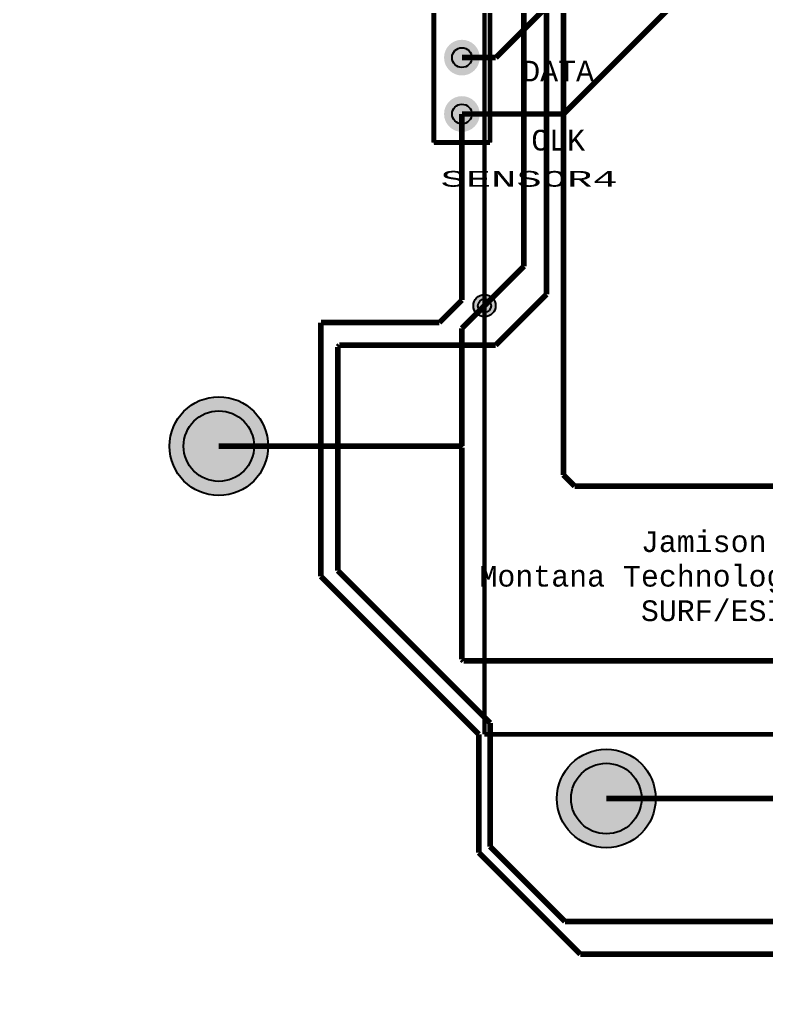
# Model space of a CAD drawing. Extents: x -3564 to 3564, y -2067 to 2176.
# Drawn here: x -3564 to -2240, y -2067 to -332 of the extents above; entities that cross this region are included whole.
import ezdxf
from ezdxf.enums import TextEntityAlignment as Align

# ---------------------------------------------------------------- set-up
doc = ezdxf.new("R2010")
doc.units = 0
for name, color, linetype in [('3D_INFO_BOTTOM', 3, 'CONTINUOUS'), ('3D_INFO_TOP', 1, 'CONTINUOUS'), ('BOARD_OUTLINE', 2, 'CONTINUOUS'), ('COPPER_BOTTOM', 1, 'CONTINUOUS'), ('COPPER_TOP', 3, 'CONTINUOUS'), ('DRILL', 255, 'CONTINUOUS'), ('SILKSCREEN_BOTTOM', 6, 'CONTINUOUS'), ('SILKSCREEN_TOP', 4, 'CONTINUOUS'), ('SOLDER_MASK_BOTTOM', 212, 'CONTINUOUS'), ('SOLDER_MASK_TOP', 200, 'CONTINUOUS')]:
    doc.layers.add(name, color=color, linetype=linetype)
doc.styles.add('MONOTxtStyle', font='monotxt')

msp = doc.modelspace()

# ---------------------------------------------------------------- hatches: boundary and pattern name
at = {"layer": 'COPPER_BOTTOM'}
h = msp.add_hatch(color=256, dxfattribs=at)
edge = h.paths.add_edge_path()
edge.add_arc((-2780, -400), 31.67, 0, 360)
edge = h.paths.add_edge_path()
edge.add_arc((-2780, -400), 17.5, 0, 360)
h = msp.add_hatch(color=256, dxfattribs=at)
edge = h.paths.add_edge_path()
edge.add_arc((-2780, -500), 31.67, 0, 360)
edge = h.paths.add_edge_path()
edge.add_arc((-2780, -500), 17.5, 0, 360)
h = msp.add_hatch(color=256, dxfattribs=at)
edge = h.paths.add_edge_path()
edge.add_arc((-2740, -840), 19.685039, 0, 360)
edge = h.paths.add_edge_path()
edge.add_arc((-2740, -840), 11.811024, 0, 360)
h = msp.add_hatch(color=256, dxfattribs=at)
edge = h.paths.add_edge_path()
edge.add_arc((-3211, -1089), 87.5, 0, 360)
edge = h.paths.add_edge_path()
edge.add_arc((-3211, -1089), 62.5, 0, 360)
h = msp.add_hatch(color=256, dxfattribs=at)
edge = h.paths.add_edge_path()
edge.add_arc((-2524, -1714), 87.5, 0, 360)
edge = h.paths.add_edge_path()
edge.add_arc((-2524, -1714), 62.5, 0, 360)
at = {"layer": 'COPPER_TOP'}
h = msp.add_hatch(color=256, dxfattribs=at)
edge = h.paths.add_edge_path()
edge.add_arc((-2780, -400), 31.67, 0, 360)
edge = h.paths.add_edge_path()
edge.add_arc((-2780, -400), 17.5, 0, 360)
h = msp.add_hatch(color=256, dxfattribs=at)
edge = h.paths.add_edge_path()
edge.add_arc((-2780, -500), 31.67, 0, 360)
edge = h.paths.add_edge_path()
edge.add_arc((-2780, -500), 17.5, 0, 360)
h = msp.add_hatch(color=256, dxfattribs=at)
edge = h.paths.add_edge_path()
edge.add_arc((-2740, -840), 19.685039, 0, 360)
edge = h.paths.add_edge_path()
edge.add_arc((-2740, -840), 11.811024, 0, 360)
h = msp.add_hatch(color=256, dxfattribs=at)
edge = h.paths.add_edge_path()
edge.add_arc((-3211, -1089), 87.5, 0, 360)
edge = h.paths.add_edge_path()
edge.add_arc((-3211, -1089), 62.5, 0, 360)
h = msp.add_hatch(color=256, dxfattribs=at)
edge = h.paths.add_edge_path()
edge.add_arc((-2524, -1714), 87.5, 0, 360)
edge = h.paths.add_edge_path()
edge.add_arc((-2524, -1714), 62.5, 0, 360)
at = {"layer": 'DRILL'}
h = msp.add_hatch(color=255, dxfattribs=at)
edge = h.paths.add_edge_path()
edge.add_arc((-2780, -400), 17.5, 0, 360)
h = msp.add_hatch(color=255, dxfattribs=at)
edge = h.paths.add_edge_path()
edge.add_arc((-2780, -500), 17.5, 0, 360)
h = msp.add_hatch(color=255, dxfattribs=at)
edge = h.paths.add_edge_path()
edge.add_arc((-2740, -840), 11.811024, 0, 360)
h = msp.add_hatch(color=255, dxfattribs=at)
edge = h.paths.add_edge_path()
edge.add_arc((-3211, -1089), 62.5, 0, 360)
h = msp.add_hatch(color=255, dxfattribs=at)
edge = h.paths.add_edge_path()
edge.add_arc((-2524, -1714), 62.5, 0, 360)
at = {"layer": 'SOLDER_MASK_BOTTOM'}
h = msp.add_hatch(color=256, dxfattribs=at)
edge = h.paths.add_edge_path()
edge.add_arc((-2780, -400), 31.67, 0, 360)
edge = h.paths.add_edge_path()
edge.add_arc((-2780, -400), 17.5, 0, 360)
h = msp.add_hatch(color=256, dxfattribs=at)
edge = h.paths.add_edge_path()
edge.add_arc((-2780, -500), 31.67, 0, 360)
edge = h.paths.add_edge_path()
edge.add_arc((-2780, -500), 17.5, 0, 360)
h = msp.add_hatch(color=256, dxfattribs=at)
edge = h.paths.add_edge_path()
edge.add_arc((-2740, -840), 19.685039, 0, 360)
h = msp.add_hatch(color=256, dxfattribs=at)
edge = h.paths.add_edge_path()
edge.add_arc((-3211, -1089), 87.5, 0, 360)
h = msp.add_hatch(color=256, dxfattribs=at)
edge = h.paths.add_edge_path()
edge.add_arc((-2524, -1714), 87.5, 0, 360)
at = {"layer": 'SOLDER_MASK_TOP'}
h = msp.add_hatch(color=256, dxfattribs=at)
edge = h.paths.add_edge_path()
edge.add_arc((-2780, -400), 31.67, 0, 360)
edge = h.paths.add_edge_path()
edge.add_arc((-2780, -400), 17.5, 0, 360)
h = msp.add_hatch(color=256, dxfattribs=at)
edge = h.paths.add_edge_path()
edge.add_arc((-2780, -500), 31.67, 0, 360)
edge = h.paths.add_edge_path()
edge.add_arc((-2780, -500), 17.5, 0, 360)
h = msp.add_hatch(color=256, dxfattribs=at)
edge = h.paths.add_edge_path()
edge.add_arc((-2740, -840), 19.685039, 0, 360)
h = msp.add_hatch(color=256, dxfattribs=at)
edge = h.paths.add_edge_path()
edge.add_arc((-3211, -1089), 87.5, 0, 360)
h = msp.add_hatch(color=256, dxfattribs=at)
edge = h.paths.add_edge_path()
edge.add_arc((-2524, -1714), 87.5, 0, 360)

# ---------------------------------------------------------------- linework, layer by layer
at = {"layer": '3D_INFO_BOTTOM', "color": 3, "const_width": 8}
for points in [[(-2740, -1600), (-2740, 1540)], [(-1280, -1600), (-2740, -1600)]]:
    msp.add_lwpolyline(points, dxfattribs=at)
at = {"layer": '3D_INFO_TOP', "color": 1, "const_width": 8}
for points in [[(-2829.49, -150.54), (-2829.49, -550.73)], [(-2730.41, -550.73), (-2730.41, -150.54)], [(-2829.49, -550.73), (-2730.41, -550.73)]]:
    msp.add_lwpolyline(points, dxfattribs=at)
at = {"layer": 'BOARD_OUTLINE', "color": 2, "const_width": 0.000039}
for points in [[(-2845.873622, 0), (-2845.873622, -800)], [(-3564, -800), (-3564.266063, -1273.668701)], [(-2845.873622, -800), (-3564, -800)], [(-3564.266063, -1273.668701), (-3563.790394, -1284.56315)], [(-3563.790394, -1284.56315), (-3562.367008, -1295.374685)], [(-3562.367008, -1295.374685), (-3560.006772, -1306.021063)], [(-3560.006772, -1306.021063), (-3556.727638, -1316.421181)], [(-3556.727638, -1316.421181), (-3552.554528, -1326.495945)], [(-3552.554528, -1326.495945), (-3547.519213, -1336.168701)], [(-3547.519213, -1336.168701), (-3541.660039, -1345.365748)], [(-3541.660039, -1345.365748), (-3535.021614, -1354.017126)], [(-3535.021614, -1354.017126), (-3527.654409, -1362.057047)], [(-3527.654409, -1362.057047), (-3519.614488, -1369.424252)], [(-3519.614488, -1369.424252), (-3510.96311, -1376.062677)], [(-3510.96311, -1376.062677), (-3501.766063, -1381.92185)], [(-3501.766063, -1381.92185), (-3492.093307, -1386.957165)], [(-3492.093307, -1386.957165), (-3482.018543, -1391.130276)], [(-3482.018543, -1391.130276), (-3471.618425, -1394.409409)], [(-3471.618425, -1394.409409), (-3460.972047, -1396.769646)], [(-3460.972047, -1396.769646), (-3450.160512, -1398.193031)], [(-3450.160512, -1398.193031), (-3439.266063, -1398.668701)], [(-3439.266063, -1398.668701), (-3439.266063, -1398.668701)], [(-3439.266024, -1398.66874), (-3226.607677, -1398.66874)], [(-3226.607559, -1398.668701), (-3226.607598, -1398.668701)], [(-3193.424449, -1400.11748), (-3226.607559, -1398.668701)], [(-3160.493819, -1404.452874), (-3193.424449, -1400.11748)], [(-3128.066378, -1411.64189), (-3160.493819, -1404.452874)], [(-3096.388898, -1421.629764), (-3128.066378, -1411.64189)], [(-3065.70248, -1434.340472), (-3096.388898, -1421.629764)], [(-3036.240591, -1449.677362), (-3065.70248, -1434.340472)], [(-3008.227559, -1467.523622), (-3036.240591, -1449.677362)], [(-2981.876535, -1487.743504), (-3008.227559, -1467.523622)], [(-2957.388031, -1510.183071), (-2981.876535, -1487.743504)], [(-2934.948465, -1534.671575), (-2957.388031, -1510.183071)], [(-2914.728583, -1561.022598), (-2934.948465, -1534.671575)], [(-2896.882323, -1589.035669), (-2914.728583, -1561.022598)], [(-2881.545433, -1618.49752), (-2896.882323, -1589.035669)], [(-2868.834724, -1649.183937), (-2881.545433, -1618.49752)], [(-2858.84685, -1680.861417), (-2868.834724, -1649.183937)], [(-2851.657835, -1713.288858), (-2858.84685, -1680.861417)], [(-2847.322441, -1746.219488), (-2851.657835, -1713.288858)], [(-2845.873661, -1779.402638), (-2847.322441, -1746.219488)], [(-2845.873622, -1779.402677), (-2845.873622, -1941.766063)], [(-2845.873701, -1941.766063), (-2845.398031, -1952.660512)], [(-2845.398031, -1952.660512), (-2843.974646, -1963.472047)], [(-2843.974646, -1963.472047), (-2841.614409, -1974.118425)], [(-2841.614409, -1974.118425), (-2838.335276, -1984.518543)], [(-2838.335276, -1984.518543), (-2834.162165, -1994.593307)], [(-2834.162165, -1994.593307), (-2829.12685, -2004.266063)], [(-2829.12685, -2004.266063), (-2823.267677, -2013.46311)], [(-2823.267677, -2013.46311), (-2816.629252, -2022.114488)], [(-2816.629252, -2022.114488), (-2809.262047, -2030.154409)], [(-2809.262047, -2030.154409), (-2801.222126, -2037.521614)], [(-2801.222126, -2037.521614), (-2792.570748, -2044.160039)], [(-2792.570748, -2044.160039), (-2783.373701, -2050.019213)], [(-2783.373701, -2050.019213), (-2773.700945, -2055.054528)], [(-2773.700945, -2055.054528), (-2763.626181, -2059.227638)], [(-2763.626181, -2059.227638), (-2753.226063, -2062.506772)], [(-2753.226063, -2062.506772), (-2742.579685, -2064.867008)], [(-2742.579685, -2064.867008), (-2731.76815, -2066.290394)], [(-2731.76815, -2066.290394), (-2720.873701, -2066.766063)], [(-2720.873701, -2066.766063), (-2720.873701, -2066.766063)], [(-2720.873701, -2066.766063), (-1250, -2066.766063)]]:
    msp.add_lwpolyline(points, dxfattribs=at)
at = {"layer": 'COPPER_BOTTOM', "color": 1, "const_width": 10}
for points in [[(-2599.999961, 1200), (-2599.999961, -1139.999961)], [(-2630, -820), (-2630, 860)], [(-2670, -770), (-2670, -150)], [(-2780, -830), (-2780, -500)], [(-2670, -770), (-2740, -840)], [(-2630, -820), (-2720, -910)], [(-2780, -830), (-2820, -870)], [(-3030, -870), (-2820, -870)], [(-3030, -870), (-3030, -1320)], [(-3000, -912.928898), (-2997.071102, -910)], [(-3000, -912.928898), (-3000, -1310)], [(-2720, -910), (-2997.071102, -910)], [(-2599.999961, -1139.999961), (-2579.999961, -1159.999961)], [(-2579.999961, -1159.999961), (-1779.999961, -1159.999961)], [(-2750, -1600), (-3030, -1320)], [(-3000, -1310), (-2730, -1580)], [(-2730, -1580), (-2730, -1799.14252)], [(-2750, -1810.000394), (-2750, -1600)], [(-2524, -1714), (-1854, -1714)], [(-2730, -1799.14252), (-2597.07126, -1932.07126)], [(-2750, -1810.000394), (-2570.000394, -1990)], [(-2597.07126, -1932.07126), (-1472.069291, -1932.07126)], [(-2570.000394, -1990), (-1730, -1990)]]:
    msp.add_lwpolyline(points, dxfattribs=at)
at = {"layer": 'COPPER_TOP', "color": 3, "const_width": 10}
for points in [[(-2380, -60), (-2720, -400)], [(-2260, -160), (-2600, -500)], [(-2720, -400), (-2780, -400)], [(-2600, -500), (-2780, -500)], [(-2780, -880), (-2740, -840)], [(-2780, -880), (-2780, -1089)], [(-3211, -1089), (-2782.928858, -1089)], [(-2779.999961, -1091.928898), (-2782.928858, -1089)], [(-2779.999961, -1091.928898), (-2780, -1467.07126)], [(-2777.07126, -1470), (-2780, -1467.07126)], [(-2777.07126, -1470), (-2010, -1470)]]:
    msp.add_lwpolyline(points, dxfattribs=at)
at = {"layer": 'DRILL', "color": 255}
for centre, radius in [((-2780, -400), 17.5), ((-2780, -500), 17.5), ((-2740, -840), 11.811024), ((-3211, -1089), 62.5), ((-2524, -1714), 62.5)]:
    msp.add_circle(centre, radius, dxfattribs=at)
at = {"layer": 'SILKSCREEN_BOTTOM', "color": 6, "const_width": 8}
for points in [[(-2740, -1600), (-2740, 1540)], [(-1280, -1600), (-2740, -1600)]]:
    msp.add_lwpolyline(points, dxfattribs=at)
at = {"layer": 'SILKSCREEN_TOP', "color": 4, "const_width": 8}
for points in [[(-2830, -550), (-2830, -150)], [(-2730, -550.000079), (-2730, -250)], [(-2730, -550.000079), (-2830, -550)]]:
    msp.add_lwpolyline(points, dxfattribs=at)
at = {"layer": 'SOLDER_MASK_BOTTOM'}
for centre, radius in [((-2740, -840), 19.685039), ((-3211, -1089), 87.5), ((-2524, -1714), 87.5)]:
    msp.add_circle(centre, radius, dxfattribs=at)
at = {"layer": 'SOLDER_MASK_TOP'}
for centre, radius in [((-2740, -840), 19.685039), ((-3211, -1089), 87.5), ((-2524, -1714), 87.5)]:
    msp.add_circle(centre, radius, dxfattribs=at)

# ---------------------------------------------------------------- texts
at = {"layer": 'SILKSCREEN_TOP', "style": 'MONOTxtStyle', "width": 1.866667}
msp.add_text('SENSOR4', height=27.777769, dxfattribs=at).set_placement((-2660.833307, -614.999961), align=Align.MIDDLE_CENTER)
at = {"layer": 'SILKSCREEN_TOP', "char_height": 36.745407, "attachment_point": 5, "style": 'MONOTxtStyle'}
for s, insert, width in [('GND\\P\\P3V\\P\\PDATA\\P\\PCLK', (-2609.448819, -362.913386), 282.204724), ('Jamison Ehlers\\PMontana Technological University\\PSURF/ESIP 2020', (-2240, -1320), 2257.637795)]:
    msp.add_mtext(s, dxfattribs=dict(at, insert=insert, width=width))

doc.saveas('drawing.dxf')
